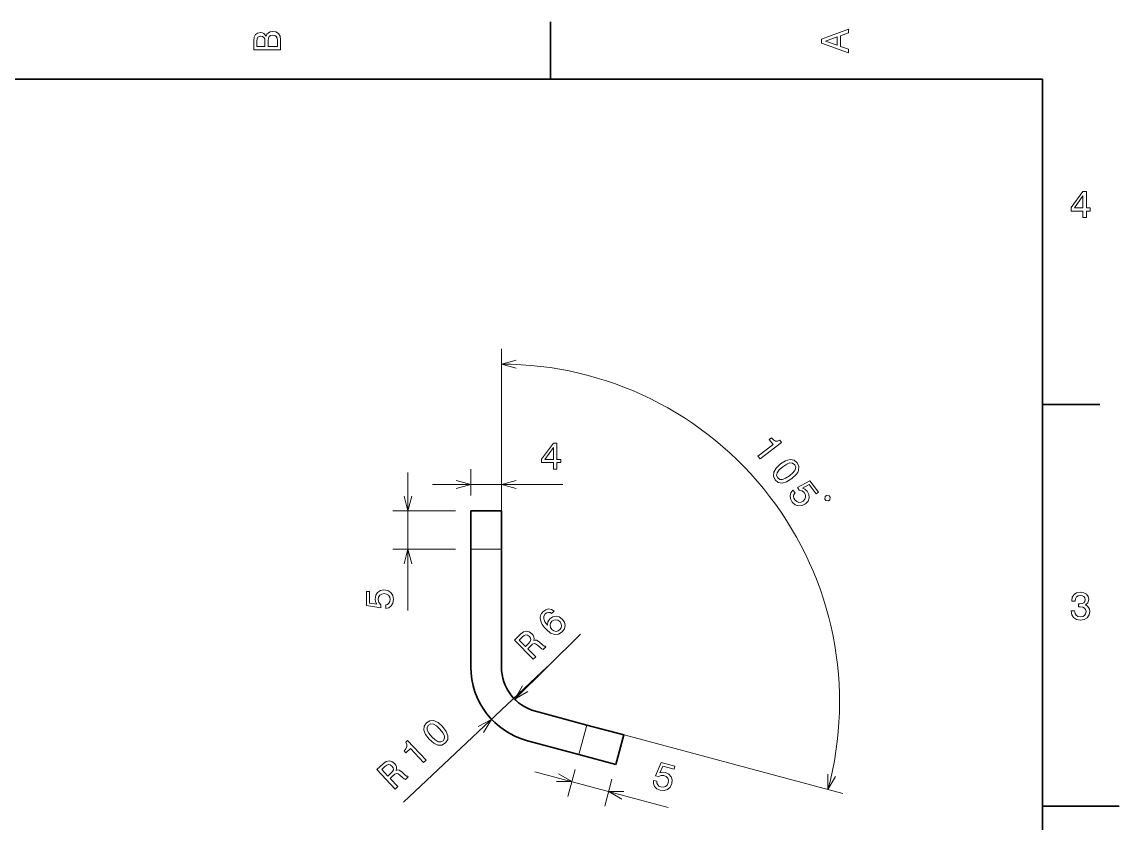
# Model space of a CAD drawing. Extents: x 0 to 297, y 0 to 210.
# Drawn here: x 153.6 to 297, y 102.8 to 207.5 of the extents above; entities that cross this region are included whole.
import ezdxf

# ---------------------------------------------------------------- set-up
doc = ezdxf.new("R2010")
doc.units = 0

msp = doc.modelspace()

# ---------------------------------------------------------------- linework, layer by layer
at = {"color": 7, "lineweight": 35, "ltscale": 0.1875}
for p, q in [((222.699997, 200), (222.699997, 207.5)), ((287, 157.5), (294.5, 157.5))]:
    msp.add_line(p, q, dxfattribs=at)
at = {"color": 7, "lineweight": 35}
for p, q in [((287, 200), (10, 200)), ((287, 10), (287, 200))]:
    msp.add_line(p, q, dxfattribs=at)
at = {"color": 8, "lineweight": 13}
for p, q in [((216.290558, 140.588562), (216.290558, 164.769684)), ((222.290558, 123.19252), (203.510818, 105.490044)), ((229.392776, 115.077827), (260.898102, 106.636002))]:
    msp.add_line(p, q, dxfattribs=at)
at = {"color": 8, "lineweight": 13, "ltscale": 0.450901}
msp.add_line((204.082794, 148.588562), (204.082794, 130.552536), dxfattribs=at)
at = {"color": 8, "lineweight": 13, "ltscale": 0.085862}
for p, q in [((212.290558, 145.588562), (212.290558, 149.023056)), ((216.290558, 145.588562), (216.290558, 149.023056))]:
    msp.add_line(p, q, dxfattribs=at)
at = {"color": 8, "lineweight": 13, "ltscale": 0.425901}
msp.add_line((207.290558, 147.023056), (224.326584, 147.023056), dxfattribs=at)
at = {"color": 8, "lineweight": 13, "ltscale": 0.205194}
for p, q in [((210.290558, 143.588562), (202.082794, 143.588562)), ((210.290558, 138.588562), (202.082794, 138.588562))]:
    msp.add_line(p, q, dxfattribs=at)
at = {"color": 7, "lineweight": 35, "ltscale": 0.125}
for p, q in [((212.290558, 143.588562), (212.290558, 138.588562)), ((216.290558, 143.588562), (216.290558, 138.588562)), ((227.460922, 115.595467), (232.290558, 114.301376)), ((226.425659, 111.731766), (231.25528, 110.437668))]:
    msp.add_line(p, q, dxfattribs=at)
at = {"color": 7, "lineweight": 35, "ltscale": 0.1}
for p, q in [((212.290558, 143.588562), (216.290558, 143.588562)), ((231.25528, 110.437668), (232.290558, 114.301376))]:
    msp.add_line(p, q, dxfattribs=at)
at = {"color": 7, "lineweight": 35, "ltscale": 0.384901}
for p, q in [((212.290558, 138.588562), (212.290558, 123.19252)), ((216.290558, 138.588562), (216.290558, 123.19252))]:
    msp.add_line(p, q, dxfattribs=at)
at = {"color": 7, "lineweight": 13, "ltscale": 0.1}
for p, q in [((212.290558, 138.588562), (216.290558, 138.588562)), ((226.425659, 111.731766), (227.460922, 115.595467))]:
    msp.add_line(p, q, dxfattribs=at)
at = {"color": 8, "lineweight": 13, "ltscale": 0.301801}
msp.add_line((218.023911, 118.974022), (226.608429, 127.461685), dxfattribs=at)
at = {"color": 7, "lineweight": 35, "ltscale": 0.174011}
msp.add_line((227.460922, 115.595467), (220.73764, 117.396965), dxfattribs=at)
at = {"color": 7, "lineweight": 35, "ltscale": 0.174012}
msp.add_line((219.702362, 113.533264), (226.425659, 111.731766), dxfattribs=at)
at = {"color": 8, "lineweight": 13, "ltscale": 0.4509}
msp.add_line((220.650284, 109.496292), (238.071732, 104.828224), dxfattribs=at)
at = {"color": 8, "lineweight": 13, "ltscale": 0.091352}
for p, q in [((225.90802, 109.799911), (224.962265, 106.270348)), ((230.73764, 108.505821), (229.791901, 104.97625))]:
    msp.add_line(p, q, dxfattribs=at)
at = {"color": 7, "lineweight": 35, "ltscale": 0.25}
msp.add_line((287, 105), (297, 105), dxfattribs=at)
at = {"color": 7, "lineweight": 13}
for points in [[(261.633209, 203.466858), (261.633209, 203.930847), (260.604401, 204.298996), (260.604401, 205.695969), (261.633209, 206.064133), (261.633209, 206.538193), (258.128174, 205.257217), (258.128174, 204.742798)], [(185.542007, 205.630417), (185.249496, 205.983429), (185.052811, 206.074219), (184.81073, 206.104477), (184.432495, 206.03891), (184.160156, 205.842224), (183.993729, 205.524506), (183.933212, 205.080704), (183.933212, 203.835022), (187.433212, 203.835022), (187.433212, 205.151306), (187.36261, 205.620331), (187.155838, 205.968307), (186.828018, 206.185165), (186.384216, 206.260818), (186.08667, 206.215424), (185.839554, 206.094391), (185.65799, 205.897705)], [(185.385666, 204.984879), (185.385666, 204.298996), (184.351807, 204.298996), (184.351807, 205.025223), (184.382065, 205.297562), (184.472839, 205.489197), (184.629181, 205.605194), (184.86116, 205.645538), (185.093155, 205.600143), (185.254532, 205.479111), (185.355408, 205.272339)], [(187.014618, 205.095825), (187.014618, 204.298996), (185.809296, 204.298996), (185.809296, 205.050446), (185.844589, 205.368164), (185.9505, 205.595108), (186.132065, 205.731277), (186.394302, 205.776657), (186.671692, 205.731277), (186.863327, 205.605194), (186.979324, 205.393372)], [(260.17572, 204.460388), (258.632477, 205), (260.17572, 205.539627)], [(292.277374, 181.916794), (292.731262, 181.916794), (292.731262, 182.784225), (293.23056, 182.784225), (293.23056, 183.187683), (292.731262, 183.187683), (292.731262, 185.341141), (292.272339, 185.341141), (290.739197, 183.228027), (290.739197, 182.784225), (292.277374, 182.784225)], [(291.162842, 183.187683), (292.277374, 184.756134), (292.277374, 183.187683)], [(290.729126, 130.51622), (290.729126, 130.480911), (290.809814, 129.996765), (291.046844, 129.633652), (291.420044, 129.401657), (291.914276, 129.315933), (292.438782, 129.401657), (292.832153, 129.623566), (293.08429, 129.976593), (293.175079, 130.430481), (293.134735, 130.728027), (293.023773, 130.970108), (292.842224, 131.156708), (292.600159, 131.292877), (292.927948, 131.565216), (293.043945, 131.998932), (292.968292, 132.392303), (292.751434, 132.68985), (292.398407, 132.87645), (291.914276, 132.942017), (291.460388, 132.861313), (291.112396, 132.63942), (290.885468, 132.286392), (290.809814, 131.817368), (290.809814, 131.782074), (291.258636, 131.782074), (291.299011, 132.104828), (291.430115, 132.336823), (291.641937, 132.478027), (291.939484, 132.528473), (292.201721, 132.488113), (292.393372, 132.382217), (292.509369, 132.210739), (292.554749, 131.97876), (292.509369, 131.731628), (292.388336, 131.565216), (292.176514, 131.46434), (291.889069, 131.434082), (291.692383, 131.439133), (291.692383, 131.04071), (291.939484, 131.050797), (292.257202, 131.005417), (292.494232, 130.884369), (292.635468, 130.687683), (292.685883, 130.430481), (292.630402, 130.13797), (292.484161, 129.921112), (292.252167, 129.784943), (291.944519, 129.739563), (291.626801, 129.789993), (291.394806, 129.941284), (291.248566, 130.183365), (291.193085, 130.51622)]]:
    msp.add_lwpolyline(points, close=True, dxfattribs=at)
at = {"color": 8, "lineweight": 13}
for points in [[(218.222412, 163.287323), (216.290558, 162.769684), (218.222412, 162.25206)], [(210.358704, 146.505417), (212.290558, 147.023056), (210.358704, 147.540695)], [(218.222412, 147.540695), (216.290558, 147.023056), (218.222412, 146.505417)], [(203.565155, 145.520416), (204.082794, 143.588562), (204.600433, 145.520416)], [(204.600433, 136.656708), (204.082794, 138.588562), (203.565155, 136.656708)], [(219.033722, 120.700371), (218.023911, 118.974022), (219.761612, 119.96418)], [(213.963181, 114.631462), (215.01387, 116.333244), (213.253052, 115.384804)], [(223.479904, 108.202194), (225.479904, 108.202194), (223.747864, 109.202194)], [(258.966248, 109.153641), (258.966248, 107.153641), (259.966248, 108.885696)], [(232.30954, 106.908104), (230.30954, 106.908104), (232.04158, 105.908104)]]:
    msp.add_lwpolyline(points, dxfattribs=at)
for points in [[(223.085953, 149.023056), (223.539841, 149.023056), (223.539841, 149.890488), (224.039124, 149.890488), (224.039124, 150.293945), (223.539841, 150.293945), (223.539841, 152.447403), (223.080902, 152.447403), (221.54776, 150.33429), (221.54776, 149.890488), (223.085953, 149.890488)], [(249.817657, 150.755997), (250.097046, 150.391891), (252.893784, 152.537918), (252.685013, 152.809982), (252.385696, 152.694733), (252.11113, 152.712891), (251.846237, 152.859268), (251.580902, 153.138779), (251.296829, 152.920807), (251.794189, 152.272629)], [(221.97139, 150.293945), (223.085953, 151.862381), (223.085953, 150.293945)], [(252.763733, 149.725021), (252.181625, 149.182999), (251.877792, 148.651093), (251.835983, 148.142242), (252.067245, 147.658585), (252.471497, 147.314026), (252.973831, 147.222702), (253.563171, 147.382507), (254.240463, 147.800507), (254.815506, 148.34346), (255.005234, 148.609833), (255.126404, 148.874435), (255.168213, 149.383286), (254.944016, 149.866013), (254.5327, 150.211502), (254.026367, 150.299744), (253.433945, 150.143936)], [(253.058472, 149.340912), (253.567154, 149.680389), (253.992004, 149.847458), (254.334213, 149.82399), (254.611923, 149.611191), (254.742538, 149.291855), (254.676636, 148.955231), (254.405304, 148.588104), (253.945724, 148.184616), (253.433044, 147.842056), (253.008194, 147.674988), (252.665985, 147.698456), (252.39534, 147.910339), (252.25766, 148.230606), (252.323563, 148.56723), (252.594894, 148.934357)], [(254.384415, 146.303955), (254.123871, 145.964188), (254.01825, 145.57164), (254.079254, 145.160767), (254.301682, 144.746613), (254.683792, 144.397766), (255.122375, 144.232117), (255.587967, 144.271545), (256.046417, 144.502533), (256.366302, 144.856064), (256.511017, 145.272247), (256.468811, 145.716614), (256.239044, 146.156906), (255.960754, 146.420151), (255.65065, 146.550903), (256.484833, 147.012985), (257.418121, 145.796661), (257.746216, 146.048401), (256.607208, 147.532806), (254.965958, 146.623047), (255.211563, 146.302963), (255.577682, 146.21521), (255.872894, 145.971313), (256.02536, 145.681473), (256.04776, 145.387177), (255.946899, 145.112717), (255.728592, 144.87529), (255.442764, 144.725876), (255.148468, 144.703476), (254.873993, 144.804352), (254.636566, 145.022644), (254.501862, 145.256195), (254.468002, 145.490845), (254.519943, 145.721405), (254.669937, 145.931854)], [(258.548584, 145.126999), (258.690643, 144.941879), (259.017792, 144.898819), (259.202911, 145.040863), (259.246002, 145.368011), (259.103943, 145.553131), (258.776794, 145.596207), (258.591675, 145.454163)], [(201.169968, 130.819824), (201.583511, 130.930786), (201.906281, 131.177902), (202.108002, 131.541016), (202.183655, 132.00499), (202.09288, 132.514359), (201.845749, 132.912766), (201.452377, 133.164932), (200.948059, 133.260757), (200.479034, 133.175018), (200.110886, 132.932938), (199.873856, 132.554703), (199.788116, 132.065506), (199.848633, 131.687271), (200.01506, 131.39476), (199.071976, 131.535965), (199.071976, 133.069107), (198.658432, 133.069107), (198.658432, 131.198074), (200.514343, 130.9207), (200.514343, 131.324158), (200.277313, 131.616653), (200.191574, 131.989853), (200.247055, 132.312622), (200.408432, 132.559738), (200.655548, 132.71608), (200.973282, 132.771561), (201.291, 132.71608), (201.538116, 132.554703), (201.694458, 132.307587), (201.749939, 131.989853), (201.71463, 131.722565), (201.598633, 131.515793), (201.417084, 131.364502), (201.169968, 131.288849)], [(223.185776, 130.48584), (222.830429, 130.708954), (222.459885, 130.768127), (222.081268, 130.663284), (221.719589, 130.397873), (221.532806, 130.163574), (221.417282, 129.914597), (221.365829, 129.64386), (221.385559, 129.351318), (221.472992, 129.047699), (221.631668, 128.729416), (221.861572, 128.396454), (222.162811, 128.063095), (222.723694, 127.610573), (223.264633, 127.414932), (223.767792, 127.472702), (224.229568, 127.780342), (224.513611, 128.188843), (224.61235, 128.619781), (224.522095, 129.055359), (224.249756, 129.452759), (223.851944, 129.73317), (223.428131, 129.831863), (223.010391, 129.745071), (222.638077, 129.490433), (222.368286, 129.081848), (222.315781, 128.625671), (221.979538, 129.073349), (221.814178, 129.470139), (221.823242, 129.812439), (222.010376, 130.110931), (222.218063, 130.259537), (222.428802, 130.318954), (222.642563, 130.282089), (222.855835, 130.159622)], [(223.905441, 129.105225), (224.089371, 128.840286), (224.159164, 128.568863), (224.111237, 128.29454), (223.945862, 128.060104), (223.698822, 127.886772), (223.427521, 127.838379), (223.15332, 127.907692), (222.897659, 128.101715), (222.713669, 128.359528), (222.647446, 128.627365), (222.706039, 128.898056), (222.889374, 129.157349), (223.12204, 129.309372), (223.379074, 129.357834), (223.646149, 129.288574)], [(220.453018, 124.188225), (220.78653, 124.51799), (219.74762, 125.568764), (220.088303, 125.905617), (220.349991, 126.143066), (220.557419, 126.248871), (220.760498, 126.21563), (221.005569, 126.039497), (221.342621, 125.734459), (221.573349, 125.544144), (221.740479, 125.461174), (222.117035, 125.833481), (222.049667, 125.901627), (221.867905, 125.920486), (221.654831, 126.078606), (221.232605, 126.455444), (220.877335, 126.692825), (220.702652, 126.704521), (220.50618, 126.645004), (220.560989, 126.876495), (220.537292, 127.101303), (220.445831, 127.322922), (220.279419, 127.534271), (219.931366, 127.785873), (219.564529, 127.869972), (219.1931, 127.772232), (218.824234, 127.499725), (217.992218, 126.677101)], [(219.032379, 127.102707), (219.272415, 127.297485), (219.494003, 127.381813), (219.714935, 127.352028), (219.94223, 127.186699), (220.11203, 126.943237), (220.139297, 126.721977), (220.038162, 126.494316), (219.829956, 126.252998), (219.446213, 125.873596), (218.627136, 126.702026)], [(206.841934, 113.728065), (207.440079, 113.203796), (208, 112.955368), (208.510468, 112.965263), (208.968231, 113.244301), (209.270126, 113.681343), (209.31012, 114.190331), (209.091492, 114.760475), (208.607101, 115.391983), (208.008743, 115.909126), (207.724533, 116.07093), (207.44902, 116.164688), (206.938553, 116.154785), (206.481003, 115.882881), (206.178909, 115.438713), (206.142365, 114.926048), (206.35733, 114.352448)], [(207.194229, 114.060158), (206.805008, 114.531876), (206.595795, 114.937637), (206.584518, 115.280464), (206.768127, 115.578293), (207.072601, 115.740547), (207.414169, 115.709053), (207.80687, 115.476265), (208.254807, 115.059891), (208.647476, 114.584503), (208.856689, 114.178749), (208.867981, 113.835922), (208.68457, 113.545219), (208.379883, 113.375832), (208.03833, 113.407326), (207.645615, 113.640114)], [(206.11441, 110.69278), (206.448364, 111.007576), (204.030319, 113.572769), (203.780762, 113.33754), (203.92572, 113.051414), (203.93544, 112.776413), (203.816635, 112.498077), (203.565399, 112.205818), (203.811005, 111.945259), (204.405518, 112.505669)], [(202.425201, 107.21521), (202.766495, 107.536926), (201.75293, 108.612175), (202.101563, 108.940811), (202.36882, 109.171951), (202.57872, 109.272781), (202.78096, 109.234703), (203.021744, 109.052773), (203.35144, 108.739792), (203.577545, 108.544029), (203.742661, 108.457092), (204.127991, 108.82032), (204.062271, 108.890045), (203.880997, 108.913239), (203.671753, 109.076393), (203.258636, 109.463196), (202.909119, 109.708984), (202.734772, 109.724831), (202.536942, 109.670021), (202.597244, 109.900139), (202.578918, 110.125443), (202.492767, 110.349182), (202.331451, 110.564438), (201.989487, 110.824272), (201.624771, 110.917099), (201.251099, 110.828239), (200.875854, 110.564606), (200.02446, 109.762054)], [(201.074478, 110.162735), (201.319092, 110.35173), (201.542618, 110.430756), (201.762772, 110.395714), (201.986069, 110.225006), (202.150009, 109.977562), (202.171997, 109.755722), (202.06546, 109.530533), (201.851547, 109.29425), (201.458893, 108.92411), (200.65979, 109.771835)], [(236.151245, 108.358398), (236.151382, 107.930229), (236.306534, 107.554504), (236.605072, 107.265663), (237.033661, 107.07251), (237.549164, 107.028358), (237.997955, 107.16394), (238.343338, 107.478645), (238.566422, 107.940987), (238.604996, 108.416214), (238.466461, 108.83448), (238.16246, 109.161331), (237.712128, 109.37075), (237.3311, 109.410194), (237.005493, 109.325142), (237.385971, 110.199547), (238.866882, 109.802742), (238.973907, 110.202194), (237.166626, 110.686455), (236.41835, 108.965576), (236.80806, 108.861153), (237.151962, 109.014397), (237.534622, 109.000626), (237.832031, 108.863503), (238.028961, 108.643654), (238.116028, 108.364494), (238.087372, 108.043236), (237.951553, 107.750702), (237.731705, 107.553772), (237.452545, 107.466721), (237.131302, 107.495361), (236.882248, 107.598648), (236.71254, 107.764206), (236.613388, 107.978729), (236.604279, 108.237007)]]:
    msp.add_lwpolyline(points, close=True, dxfattribs=at)
msp.add_arc((216.290558, 118.588562), 44.181129, 344.999998, 90.000003, dxfattribs=at)
at = {"color": 7, "lineweight": 35}
for radius in [10, 6]:
    msp.add_arc((222.290558, 123.19252), radius, 180.000005, 255, dxfattribs=at)

doc.saveas('drawing.dxf')
